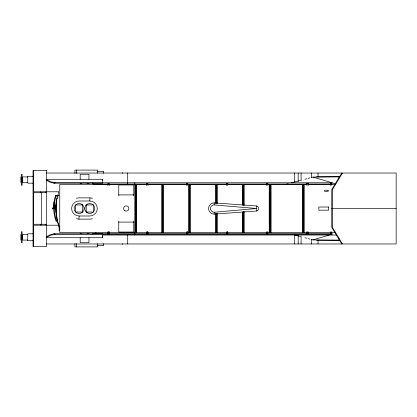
<?xml version="1.0" encoding="UTF-8"?>
<svg xmlns="http://www.w3.org/2000/svg" width="417" height="417" viewBox="0 0 417 417"><rect width="100%" height="100%" fill="white"/><g stroke="black" fill="none" stroke-linecap="round" stroke-linejoin="round"><path stroke-width="0.63" d="M214.197 214.13A5.63 5.63 0 0 1 208.573 208.5A5.63 5.63 0 0 1 214.197 202.87L256.716 205.998C259.212 206.264 259.212 210.736 256.716 211.002L214.197 214.13L214.239 212.248L213.228 212.117A3.743 3.743 0 0 1 213.228 204.883L256.716 208.5L214.239 212.248M76.384 218.795L78.938 219.128L79.141 216.001A7.501 7.501 0 0 1 71.641 208.5A7.501 7.501 0 0 1 79.141 200.999L89.77 200.999A7.501 7.501 0 0 1 97.276 208.5A7.501 7.501 0 0 1 89.77 216.001L79.141 216.001M89.77 200.999L89.978 197.872L92.527 198.205M256.716 205.998L256.716 211.002M53.918 208.531L53.918 202.057L54.387 201.745L54.856 202.057L54.856 208.531M57.489 196.892L58.729 192.028M55.607 195.37C52.808 203.861 53.048 213.28 56.243 221.63L56.707 221.073C53.715 213.066 53.485 204.069 56.092 195.927L55.607 195.37L59.188 195.37M56.978 198.002C55.414 204.789 55.524 211.904 56.863 218.722A76.931 76.931 0 0 0 59.131 227.359M56.983 197.997L58.161 197.83M341.752 173.034L331.75 189.579L331.75 227.421L341.752 243.966M342.456 173.034L332.453 189.579L332.453 227.421L342.456 243.966M46.423 236.757L49.847 234.901L53.929 233.817L102.697 233.817L102.697 237.716M46.423 237.382L50.968 235.136L55.357 234.276L102.697 234.276M53.444 208.735C52.406 209.725 52.406 207.275 53.444 208.265M54.794 208.688L53.981 208.688M54.059 208.307L54.721 208.307M46.423 180.243L49.847 182.099L53.929 183.183L55.357 182.724L102.697 182.724M311.061 239.415L312.922 239.911L329.404 234.995M285.061 184.59L288.157 183.756M291.254 182.922L300.537 180.42M304.874 179.253L306.73 178.752M307.97 178.419L309.826 177.918M311.061 177.585L312.922 177.089L339.172 176.782L339.172 178.033M76.384 198.205L78.938 197.872L89.978 197.872M92.527 218.795L89.978 219.128L78.938 219.128M97.693 171.345L103.635 171.345L103.635 173.279M46.423 173.034L396.15 173.034L396.15 243.966L46.423 243.966M33.042 176.297L27.73 176.297L27.73 183.178L33.042 183.178M316.498 176.782L339.172 176.782M27.73 176.923L22.727 176.923L22.727 182.552L27.73 182.552M46.423 179.284L102.733 179.284M102.697 179.909L102.394 179.909L102.394 179.284M102.572 182.771L332.083 182.771L332.083 184.022L92.908 184.022L92.908 182.855M53.929 183.183L102.697 183.183L102.697 179.284M330.436 183.225L331.687 183.225M186.535 183.318L187.78 183.318M226.535 183.318L227.786 183.318M266.531 183.272L267.782 183.272M306.907 183.272L308.158 183.272M80.189 183.662L81.44 183.662M87.064 183.662L88.941 183.662M306.823 184.429L304.238 184.429L304.238 232.571M308.116 184.429L335.284 184.429M33.668 191.789L58.797 191.789M33.668 192.727L46.423 192.727M118.756 194.906L133.763 194.906M56.092 195.927L58.542 195.927M331.75 208.5L396.15 208.5M118.756 222.094L133.763 222.094M33.668 224.273L46.423 224.273M33.668 225.211L58.797 225.211M57.098 197.83C55.586 207.254 55.956 217.168 59.131 226.29L59.756 226.29M59.756 230.705L59.131 230.705L59.131 226.29M335.284 232.571L59.756 232.571L59.756 184.429L134.79 184.429L134.79 235.032M80.189 233.338L81.44 233.338M87.064 233.338L88.941 233.338M33.042 233.822L27.73 233.822L27.73 240.703L33.042 240.703M266.531 234.109L267.782 234.109M306.907 234.109L308.158 234.109M330.436 234.156L331.687 234.156M27.73 234.448L22.727 234.448L22.727 240.077L27.73 240.077M102.572 234.609L332.083 234.609L332.083 233.358L92.908 233.358L92.908 234.145M102.389 235.032L336.425 235.032L336.425 234.667M102.697 237.091L102.394 237.091L102.394 237.716M46.423 237.716L102.733 237.716M316.498 240.218L339.172 240.218L339.172 238.967M97.693 245.655L103.635 245.655L103.635 243.721M312.922 239.911L339.172 240.218M55.357 182.724L50.968 181.864L46.423 179.618M55.357 234.276L53.929 233.817M294.35 234.912L300.537 236.58M304.874 237.747L306.73 238.248M307.97 238.581L309.826 239.082M312.922 177.089L335.508 183.829M214.197 202.87L214.239 204.752M331.687 183.068L331.687 185.435M331.687 234.312L331.687 231.946L330.436 231.946L330.436 234.312M330.436 183.068L330.436 185.435M318.025 173.034L318.025 176.912M318.025 240.088L318.025 243.966M311.348 173.034L311.348 177.559M311.348 239.441L311.348 243.966M308.158 183.115L308.158 185.482M308.158 234.265L308.158 231.899L306.907 231.899L306.907 234.265M306.907 183.115L306.907 185.482M303.612 184.429L303.612 232.571M302.987 184.429L302.987 232.571M302.361 232.571L302.361 184.429L271.097 184.429L271.097 232.571M301.105 173.034L301.105 180.796M301.105 236.204L301.105 243.966M298.176 173.034L298.176 181.442M298.176 235.558L298.176 243.966M294.699 173.034L294.699 182.088M294.699 234.912L294.699 243.966M270.471 184.429L270.471 232.571M269.846 184.429L269.846 232.571M269.22 232.571L269.22 184.429L244.211 184.429L244.211 205.383M267.782 183.115L267.782 185.482M267.782 234.265L267.782 231.899L266.531 231.899L266.531 234.265M266.531 183.115L266.531 185.482M244.211 211.617L244.211 232.571M243.585 184.429L243.585 205.383M243.585 211.617L243.585 232.571M242.96 184.429L242.96 205.383M242.96 211.617L242.96 232.571M242.334 204.763L242.334 184.429L217.325 184.429L217.325 203.517M242.334 212.237L242.334 232.571M227.786 183.162L227.786 185.529M226.535 183.162L226.535 185.529M217.325 213.483L217.325 232.571M216.699 184.429L216.699 203.517M216.699 213.483L216.699 232.571M216.074 184.429L216.074 203.517M216.074 213.483L216.074 232.571M215.448 203.517L215.448 184.429L190.439 184.429L190.439 232.571M215.448 213.483L215.448 232.571M189.813 184.429L189.813 232.571M189.188 184.429L189.188 232.571M188.562 232.571L188.562 184.429L163.553 184.429L163.553 232.571M187.78 183.162L187.78 185.529M186.535 183.162L186.535 185.529M162.927 184.429L162.927 232.571M162.302 184.429L162.302 232.571M161.676 232.571L161.676 184.429L136.667 184.429L136.667 232.571M147.931 185.575L147.931 183.365L146.68 183.365L146.68 185.575M136.041 184.429L136.041 232.571M135.416 184.429L135.416 232.571M134.79 182.771L134.79 184.022M133.763 195.87L133.763 184.96L118.756 184.96L118.756 195.87M133.763 221.13L133.763 232.04L118.756 232.04L118.756 221.13M127.706 173.034L127.706 184.674M127.706 234.912L127.706 243.966M122.431 172.607L122.431 173.279M122.431 243.721L122.431 244.393M109.165 185.575L109.165 183.365L107.914 183.365L107.914 185.575M102.592 179.284L102.592 179.909M102.592 237.091L102.592 237.716M102.504 179.284L102.504 179.909M102.504 237.091L102.504 237.716M97.693 173.331L97.693 170.1L74.914 170.1L74.914 173.331M97.693 243.669L97.693 246.9L74.914 246.9L74.914 243.669M95.91 232.53L95.91 233.781M88.941 179.284L88.941 174.28L80.189 174.28L80.189 179.284M88.941 237.716L88.941 242.72L80.189 242.72L80.189 237.716M76.473 170.1L76.473 173.331M76.473 243.669L76.473 246.9M55.904 204.747L55.904 212.253M55.497 207.875L55.497 209.125M52.37 207.875L52.37 209.125M46.011 191.789L46.011 192.727M46.011 224.273L46.011 225.211M41.392 192.727L41.392 224.273M40.798 191.789L40.798 192.727M40.798 224.273L40.798 225.211M33.668 170.36L33.668 246.64M22.101 174.124L22.101 185.357M22.101 231.643L22.101 242.876M21.476 174.124L21.476 185.357M21.476 231.643L21.476 242.876M20.85 176.923L20.85 182.552M20.85 234.448L20.85 240.077M46.423 170.36L33.042 170.36L33.042 246.64L46.423 246.64L46.423 170.36M328.148 190.225L324.603 190.225L324.603 191.361L328.148 191.361L328.148 190.225M82.681 204.961L75.602 204.961L75.602 212.039L82.681 212.039L82.681 204.961M93.309 204.961L86.236 204.961L86.236 212.039L93.309 212.039L93.309 204.961M328.7 207.02L318.854 207.02L318.854 210.184L328.7 210.184L328.7 207.02M109.165 231.805L107.914 231.805L107.914 234.015L109.165 234.015L109.165 231.805M147.931 231.805L146.68 231.805L146.68 234.015L147.931 234.015L147.931 231.805M187.78 231.852L186.535 231.852L186.535 234.062L187.78 234.062L187.78 231.852M227.786 231.852L226.535 231.852L226.535 234.062L227.786 234.062L227.786 231.852M87.268 212.832A5.004 5.004 0 0 0 94.774 208.5A5.004 5.004 0 0 0 87.268 204.168A5.004 5.004 0 0 0 87.268 212.832M76.639 212.832A5.004 5.004 0 0 0 84.145 208.5A5.004 5.004 0 0 0 76.639 204.168A5.004 5.004 0 0 0 76.639 212.832M124.459 210.408A2.622 2.622 0 0 0 128.811 209.105A2.622 2.622 0 0 0 125.507 205.988A2.622 2.622 0 0 0 124.459 210.408"/></g></svg>
